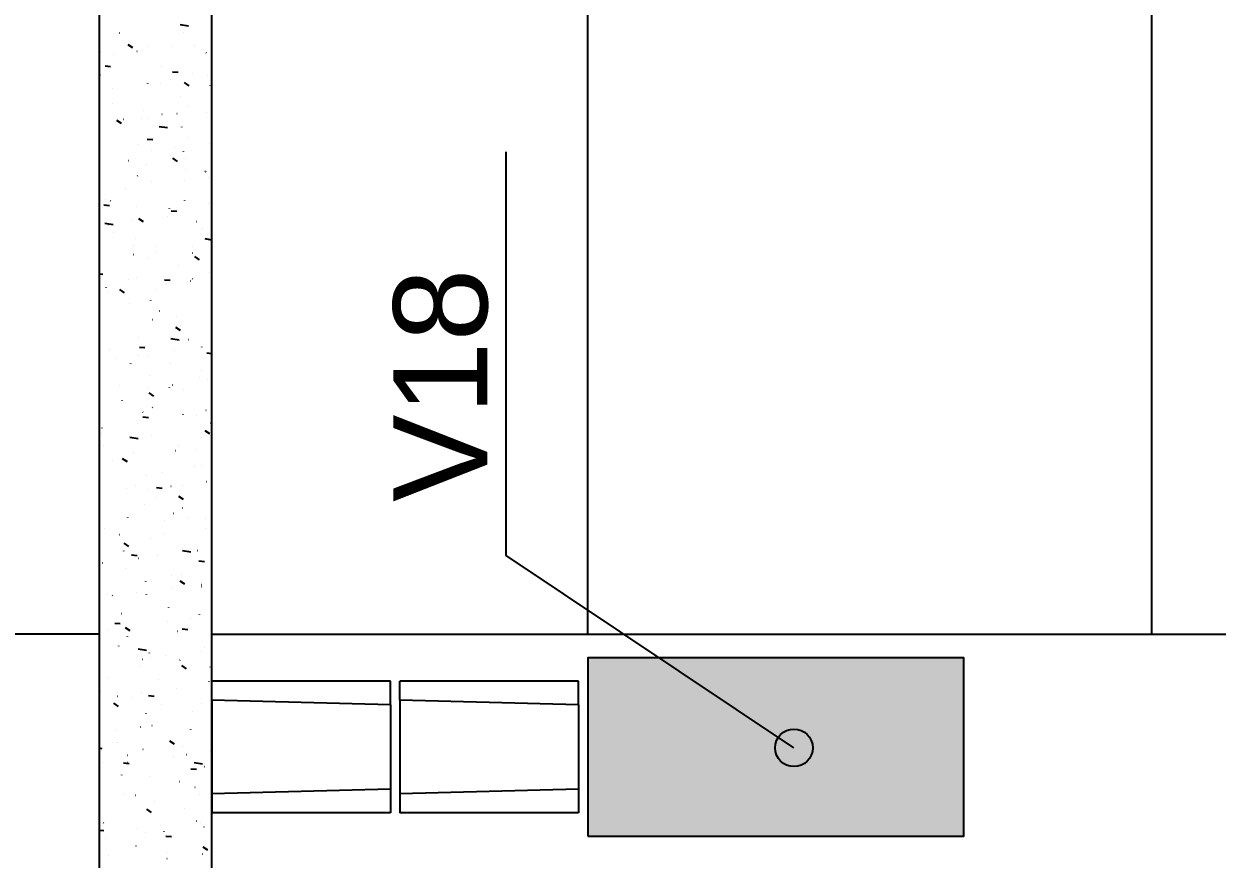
# Model space of a CAD drawing. Extents: x -1789 to 4156, y -3064 to 1391.
# Drawn here: x 2566.4 to 2693.4, y -740.2 to -651.3 of the extents above; entities that cross this region are included whole.
import ezdxf

# ---------------------------------------------------------------- set-up
doc = ezdxf.new("R2010")
doc.units = 0
for name, color, linetype in [('1', 1, 'CONTINUOUS'), ('2', 2, 'CONTINUOUS'), ('3', 3, 'CONTINUOUS'), ('4', 4, 'CONTINUOUS'), ('8', 8, 'CONTINUOUS'), ('9', 254, 'CONTINUOUS')]:
    doc.layers.add(name, color=color, linetype=linetype)
doc.styles.add('TQS_ARIAL', font='arial.ttf')

msp = doc.modelspace()

# ---------------------------------------------------------------- linework, layer by layer
at = {"layer": '1', "linetype": 'Continuous'}
for p, q in [((2586.4368, -723.22845), (2586.4368, -733.2146)), ((2586.4368, -723.22845), (2586.4368, -733.2146)), ((2586.4368, -723.22845), (2586.4368, -733.2146)), ((2586.4368, -723.22845), (2586.4368, -733.2146)), ((2586.4368, -723.22845), (2586.4368, -733.2146)), ((2586.4368, -723.22845), (2586.4368, -733.2146)), ((2586.4368, -723.22845), (2586.4368, -733.2146)), ((2606.4368, -723.22845), (2606.4368, -733.2146)), ((2605.4368, -723.7196), (2605.4368, -732.7196)), ((2605.4368, -723.7196), (2605.4368, -732.7196)), ((2625.4368, -723.7196), (2625.4368, -732.7196)), ((2625.4368, -723.7196), (2625.4368, -732.7196)), ((2625.4368, -723.7196), (2625.4368, -732.7196)), ((2625.4368, -723.7196), (2625.4368, -732.7196)), ((2625.4368, -723.7196), (2625.4368, -732.7196)), ((2625.4368, -723.7196), (2625.4368, -732.7196))]:
    msp.add_line(p, q, dxfattribs=at)
msp.add_lwpolyline([(2648.3666, -728.31305), (2617.7468, -707.84465), (2617.7468, -664.89015)], dxfattribs=at)
msp.add_circle((2648.3666, -728.31305), 2, dxfattribs=at)
for points in [[(2650.3666, -728.31305), (2647.3666, -726.581), (2646.4872, -727.62905)], [(2650.3666, -728.31305), (2648.7139, -726.34345), (2647.3666, -726.581)], [(2650.3666, -728.31305), (2649.89865, -727.0275), (2648.7139, -726.34345)], [(2650.3666, -728.31305), (2646.4872, -727.62905), (2646.4872, -728.9971)], [(2650.3666, -728.31305), (2646.4872, -728.9971), (2647.3666, -730.0451)], [(2650.3666, -728.31305), (2647.3666, -730.0451), (2648.7139, -730.2827)], [(2650.3666, -728.31305), (2648.7139, -730.2827), (2649.89865, -729.59865)], [(2650.3666, -728.31305), (2649.89865, -729.59865), (2650.3666, -728.31305)]]:
    msp.add_solid(points, dxfattribs=at)
at = {"layer": '2', "linetype": 'Continuous'}
for p, q in [((2586.4368, -723.22845), (2586.4368, -721.2196)), ((2586.4368, -723.22845), (2586.4368, -721.2196)), ((2586.4368, -723.22845), (2586.4368, -721.2196)), ((2586.4368, -723.22845), (2586.4368, -721.2196)), ((2586.4368, -723.22845), (2586.4368, -721.2196)), ((2586.4368, -723.22845), (2586.4368, -721.2196)), ((2605.4368, -721.2196), (2586.4368, -721.2196)), ((2586.4368, -723.22845), (2586.4368, -721.2196)), ((2605.4368, -723.7196), (2605.4368, -721.2196)), ((2605.4368, -723.7196), (2605.4368, -721.2196)), ((2625.4368, -721.2196), (2606.4368, -721.2196)), ((2606.4368, -723.22845), (2606.4368, -721.2196)), ((2625.4368, -723.7196), (2625.4368, -721.2196)), ((2625.4368, -723.7196), (2625.4368, -721.2196)), ((2625.4368, -723.7196), (2625.4368, -721.2196)), ((2625.4368, -723.7196), (2625.4368, -721.2196)), ((2625.4368, -723.7196), (2625.4368, -721.2196)), ((2625.4368, -723.7196), (2625.4368, -721.2196)), ((2605.4368, -723.7196), (2586.4368, -723.22845)), ((2625.4368, -723.7196), (2606.4368, -723.22845)), ((2605.4368, -732.72345), (2586.4368, -733.2146)), ((2586.4368, -733.2146), (2586.4368, -735.2196)), ((2586.4368, -733.2146), (2586.4368, -735.2196)), ((2586.4368, -733.2146), (2586.4368, -735.2196)), ((2586.4368, -733.2146), (2586.4368, -735.2196)), ((2586.4368, -733.2146), (2586.4368, -735.2196)), ((2586.4368, -733.2146), (2586.4368, -735.2196)), ((2586.4368, -733.2146), (2586.4368, -735.2196)), ((2605.4368, -732.72345), (2605.4368, -735.21765)), ((2605.4368, -732.72345), (2605.4368, -735.21765)), ((2625.4368, -732.72345), (2606.4368, -733.2146)), ((2606.4368, -733.2146), (2606.4368, -735.2196)), ((2625.4368, -732.72345), (2625.4368, -735.21765)), ((2625.4368, -732.72345), (2625.4368, -735.21765)), ((2625.4368, -732.72345), (2625.4368, -735.21765)), ((2625.4368, -732.72345), (2625.4368, -735.21765)), ((2625.4368, -732.72345), (2625.4368, -735.21765)), ((2625.4368, -732.72345), (2625.4368, -735.21765)), ((2605.4368, -735.21765), (2586.4368, -735.2196)), ((2625.4368, -735.21765), (2606.4368, -735.2196))]:
    msp.add_line(p, q, dxfattribs=at)
at = {"layer": '3', "linetype": 'Continuous'}
for p, q in [((2626.4368, -716.2195), (2626.4368, -405.2195)), ((2686.4368, -716.2195), (2686.4368, -405.2195)), ((2574.4368, -716.2195), (2462.16665, -716.2195)), ((2586.4368, -716.2195), (2786.4368, -716.2195))]:
    msp.add_line(p, q, dxfattribs=at)
at = {"layer": '4', "linetype": 'Continuous'}
for p, q in [((2666.4368, -718.7196), (2626.4368, -718.7196)), ((2626.4368, -718.7196), (2626.4368, -737.7196)), ((2666.4368, -737.7196), (2666.4368, -718.7196)), ((2626.4368, -737.7196), (2666.4368, -737.7196))]:
    msp.add_line(p, q, dxfattribs=at)
at = {"layer": '8', "linetype": 'Continuous'}
msp.add_lwpolyline([(2626.4368, -737.7196), (2666.4368, -737.7196), (2666.4368, -718.7196), (2626.4368, -718.7196), (2626.4368, -737.7196)], dxfattribs=at)
for points in [[(2626.4368, -737.7196), (2666.4368, -737.7196), (2666.4368, -718.7196)], [(2626.4368, -737.7196), (2666.4368, -718.7196), (2626.4368, -718.7196)], [(2626.4368, -737.7196), (2626.4368, -718.7196), (2626.4368, -737.7196)]]:
    msp.add_solid(points, dxfattribs=at)
at = {"layer": '9', "linetype": 'Continuous'}
for p, q in [((2576.63315, -652.25745), (2576.6258, -652.2507)), ((2583.95555, -651.4942), (2583.06615, -651.35625)), ((2583.4565, -652.16495), (2583.44915, -652.1582)), ((2586.39885, -651.681), (2586.4068, -651.67495)), ((2586.4368, -651.5639), (2586.4368, -651.5639)), ((2586.4368, -651.5639), (2586.4368, -651.5639)), ((2586.4368, -651.5639), (2586.4368, -651.5639)), ((2586.4368, -651.87905), (2586.4368, -651.87905)), ((2578.05015, -653.81415), (2577.55275, -653.4786)), ((2579.7334, -653.6439), (2579.72495, -653.6385)), ((2582.2587, -653.67755), (2582.2686, -653.67625)), ((2584.59795, -653.5677), (2584.58955, -653.5623)), ((2574.4368, -654.38855), (2574.4368, -654.38855)), ((2574.4368, -654.7073), (2574.4368, -654.7073)), ((2574.4368, -654.7073), (2574.4368, -654.7073)), ((2574.58945, -654.27145), (2574.5974, -654.26535)), ((2575.968, -654.5057), (2575.9779, -654.5044)), ((2578.4714, -654.17615), (2578.4813, -654.17485)), ((2579.02965, -654.1), (2579.03755, -654.0939)), ((2585.85265, -654.3606), (2585.8453, -654.35385)), ((2586.4368, -654.73915), (2586.4368, -654.73915)), ((2586.4368, -654.73915), (2586.4368, -654.73915)), ((2586.4368, -654.8959), (2586.4368, -654.8959)), ((2586.4368, -654.8959), (2586.4368, -654.8959)), ((2586.4368, -654.8959), (2586.4368, -654.8959)), ((2575.67215, -655.82095), (2575.07445, -655.76865)), ((2581.0834, -655.7597), (2581.09135, -655.75365)), ((2574.56325, -656.7007), (2574.55485, -656.69535)), ((2580.9736, -657.6093), (2580.9652, -657.6039)), ((2582.05215, -657.22305), (2582.0448, -657.2163)), ((2582.84475, -656.44845), (2582.24705, -656.39615)), ((2584.01925, -657.84035), (2583.5218, -657.5048)), ((2584.3304, -656.50385), (2584.3383, -656.49775)), ((2585.9435, -656.7902), (2585.9534, -656.7889)), ((2586.4368, -656.76275), (2586.4368, -656.76275)), ((2574.4368, -657.6242), (2574.4368, -657.6242)), ((2574.4368, -657.6242), (2574.4368, -657.6242)), ((2574.4368, -658.3051), (2574.4368, -658.3051)), ((2574.4368, -658.3051), (2574.4368, -658.3051)), ((2574.4368, -658.3051), (2574.4368, -658.3051)), ((2575.8407, -658.12025), (2575.8506, -658.11895)), ((2579.628, -657.62165), (2579.6379, -657.62035)), ((2586.31185, -657.8348), (2586.3034, -657.82945)), ((2586.4368, -657.91445), (2586.4368, -657.91445)), ((2575.91075, -659.72885), (2575.91865, -659.72275)), ((2583.0821, -658.9525), (2583.07365, -658.94715)), ((2583.9208, -660.05375), (2583.92875, -660.0477)), ((2586.4368, -659.471), (2586.4368, -659.471)), ((2574.4368, -660.8598), (2574.4368, -660.8598)), ((2574.4368, -660.8598), (2574.4368, -660.8598)), ((2574.4368, -660.8598), (2574.4368, -660.8598)), ((2578.9425, -661.30965), (2578.95245, -661.30835)), ((2579.1577, -660.473), (2579.16565, -660.4669)), ((2579.60795, -661.3283), (2579.60055, -661.32155)), ((2581.1417, -660.89165), (2581.1333, -660.8863)), ((2582.72985, -660.81105), (2582.73975, -660.80975)), ((2585.87125, -660.7226), (2585.8639, -660.71585)), ((2586.4368, -661.0897), (2586.4368, -661.0897)), ((2586.4368, -661.0897), (2586.4368, -661.0897)), ((2586.4368, -661.0897), (2586.4368, -661.0897)), ((2586.4368, -661.24085), (2586.4368, -661.24085)), ((2574.4368, -661.90285), (2574.4368, -661.90285)), ((2574.4368, -661.90285), (2574.4368, -661.90285)), ((2576.8192, -661.87655), (2576.3218, -661.541)), ((2576.43915, -661.63925), (2576.44905, -661.63795)), ((2577.0237, -661.44345), (2577.0153, -661.4381)), ((2581.71885, -662.3381), (2580.8295, -662.20015)), ((2583.2502, -662.2349), (2583.24175, -662.2295)), ((2580.17215, -663.61515), (2579.57445, -663.5629)), ((2583.7992, -663.3827), (2583.80715, -663.3766)), ((2586.2917, -663.9399), (2586.30165, -663.9386)), ((2586.4368, -663.0698), (2586.4368, -663.0698)), ((2574.4368, -664.09545), (2574.4368, -664.09545)), ((2574.4368, -664.09545), (2574.4368, -664.09545)), ((2574.4368, -664.09545), (2574.4368, -664.09545)), ((2578.66485, -664.0868), (2578.67275, -664.08075)), ((2580.001, -664.7681), (2580.0109, -664.7668)), ((2582.5044, -664.4385), (2582.5143, -664.4372)), ((2583.42705, -664.82785), (2583.41965, -664.8211)), ((2586.4368, -664.16325), (2586.4368, -664.16325)), ((2586.4368, -664.265), (2586.4368, -664.265)), ((2586.4368, -664.265), (2586.4368, -664.265)), ((2586.4368, -664.265), (2586.4368, -664.265)), ((2574.4368, -665.50065), (2574.4368, -665.50065)), ((2574.4368, -665.50065), (2574.4368, -665.50065)), ((2577.59515, -665.8289), (2577.5878, -665.82215)), ((2579.48415, -666.1862), (2579.47575, -666.18085)), ((2582.7883, -665.9027), (2582.29085, -665.5672)), ((2583.60215, -665.6344), (2583.59375, -665.62905)), ((2574.4368, -667.3311), (2574.4368, -667.3311)), ((2574.4368, -667.3311), (2574.4368, -667.3311)), ((2578.54325, -667.41575), (2578.55115, -667.40965)), ((2583.6776, -666.71165), (2583.68555, -666.70555)), ((2585.71065, -666.97765), (2585.7022, -666.9723)), ((2585.8232, -667.02355), (2585.8158, -667.01675)), ((2586.06625, -667.56735), (2586.0762, -667.56605)), ((2586.4368, -667.44025), (2586.4368, -667.44025)), ((2586.4368, -667.44025), (2586.4368, -667.44025)), ((2586.4368, -667.44025), (2586.4368, -667.44025)), ((2586.4368, -667.5858), (2586.4368, -667.5858)), ((2586.4368, -667.5858), (2586.4368, -667.5858)), ((2586.4368, -667.5858), (2586.4368, -667.5858)), ((2577.24735, -668.7284), (2577.25725, -668.7271)), ((2579.9913, -668.0246), (2579.98395, -668.0178)), ((2583.56285, -667.89695), (2583.5728, -667.89565)), ((2586.4368, -668.3637), (2586.4368, -668.3637)), ((2574.4368, -669.0984), (2574.4368, -669.0984)), ((2575.1663, -669.9482), (2575.1589, -669.94145)), ((2575.67595, -670.11065), (2575.66755, -670.1053)), ((2583.556, -670.0406), (2583.56395, -670.0345)), ((2574.4368, -670.5667), (2574.4368, -670.5667)), ((2574.4368, -670.5667), (2574.4368, -670.5667)), ((2575.54795, -670.61115), (2574.95025, -670.55885)), ((2578.42165, -670.7447), (2578.42955, -670.7386)), ((2581.9446, -670.92895), (2581.9362, -670.9236)), ((2582.72055, -671.23865), (2582.12285, -671.18635)), ((2586.0626, -670.37715), (2586.0542, -670.3718)), ((2586.4368, -670.61555), (2586.4368, -670.61555)), ((2586.4368, -671.5638), (2586.4368, -671.5638)), ((2574.4368, -672.6962), (2574.4368, -672.6962)), ((2574.4368, -672.6962), (2574.4368, -672.6962)), ((2575.9347, -672.63175), (2575.04535, -672.49385)), ((2575.42075, -672.56665), (2575.43065, -672.56535)), ((2577.9241, -672.2371), (2577.93405, -672.2358)), ((2579.15295, -672.34335), (2578.6555, -672.0078)), ((2581.71145, -671.7385), (2581.72135, -671.73715)), ((2584.8212, -672.3054), (2584.8291, -672.29935)), ((2574.4368, -673.80235), (2574.4368, -673.80235)), ((2574.4368, -673.80235), (2574.4368, -673.80235)), ((2576.02795, -673.5102), (2576.0195, -673.5048)), ((2578.30005, -674.07365), (2578.30795, -674.06755)), ((2585.4103, -672.99015), (2585.40295, -672.9834)), ((2586.4368, -673.7908), (2586.4368, -673.7908)), ((2586.4368, -673.7908), (2586.4368, -673.7908)), ((2586.4368, -673.9308), (2586.4368, -673.9308)), ((2586.4368, -673.9308), (2586.4368, -673.9308)), ((2578.1364, -674.85345), (2578.12795, -674.84805)), ((2580.58525, -674.9138), (2580.5779, -674.90705)), ((2584.3711, -674.9861), (2584.381, -674.9848)), ((2586.4368, -674.26055), (2585.71775, -674.149)), ((2574.4368, -676.294), (2574.4368, -676.294)), ((2574.4368, -676.294), (2574.4368, -676.294)), ((2578.0804, -675.8143), (2578.0903, -675.813)), ((2579.6485, -676.27455), (2579.65645, -676.26845)), ((2580.5838, -675.4847), (2580.5937, -675.4834)), ((2584.40505, -675.6717), (2584.39665, -675.66635)), ((2585.122, -676.3695), (2584.6246, -676.034)), ((2574.4368, -677.038), (2574.4368, -677.038)), ((2574.4368, -677.038), (2574.4368, -677.038)), ((2574.82695, -677.9486), (2574.4368, -677.91445)), ((2582.8955, -677.0187), (2582.90345, -677.0126)), ((2586.1425, -677.7628), (2586.1504, -677.7567)), ((2586.4368, -676.9661), (2586.4368, -676.9661)), ((2586.4368, -676.9661), (2586.4368, -676.9661)), ((2586.4368, -677.25635), (2586.4368, -677.25635)), ((2577.5657, -678.4918), (2577.5583, -678.48505)), ((2578.4381, -678.2209), (2578.4297, -678.21555)), ((2581.99955, -678.5761), (2581.4018, -678.5238)), ((2581.64225, -678.94315), (2581.65215, -678.94185)), ((2584.14565, -678.61355), (2584.15555, -678.61225)), ((2584.40435, -678.41335), (2584.397, -678.4066)), ((2586.4368, -678.9643), (2586.4368, -678.9643)), ((2574.4368, -679.89175), (2574.4368, -679.89175)), ((2574.4368, -680.2736), (2574.4368, -680.2736)), ((2574.4368, -680.2736), (2574.4368, -680.2736)), ((2574.4368, -680.2736), (2574.4368, -680.2736)), ((2575.20835, -679.3386), (2575.19995, -679.33325)), ((2575.32675, -679.7746), (2575.33665, -679.7733)), ((2577.13335, -679.8738), (2576.63595, -679.53825)), ((2580.5466, -679.56415), (2580.53815, -679.5588)), ((2586.4368, -680.1414), (2586.4368, -680.1414)), ((2586.4368, -680.1414), (2586.4368, -680.1414)), ((2586.4368, -680.1414), (2586.4368, -680.1414)), ((2586.4368, -680.27575), (2586.4368, -680.27575)), ((2577.63955, -681.0517), (2577.64745, -681.04565)), ((2579.96185, -680.6875), (2579.95445, -680.68075)), ((2580.13485, -682.7394), (2580.1448, -682.73805)), ((2580.8865, -681.79585), (2580.89445, -681.78975)), ((2582.63825, -682.4098), (2582.64815, -682.4085)), ((2586.4256, -681.9112), (2586.4355, -681.9099)), ((2574.4368, -683.48955), (2574.4368, -683.48955)), ((2574.4368, -683.48955), (2574.4368, -683.48955)), ((2574.4368, -683.50925), (2574.4368, -683.50925)), ((2574.4368, -683.50925), (2574.4368, -683.50925)), ((2583.10245, -683.89995), (2582.605, -683.56445)), ((2583.0696, -683.35635), (2583.07755, -683.35025)), ((2586.4368, -683.31665), (2586.4368, -683.31665)), ((2586.4368, -683.31665), (2586.4368, -683.31665)), ((2586.4368, -683.31665), (2586.4368, -683.31665)), ((2578.59925, -684.6741), (2578.5908, -684.66875)), ((2582.96045, -684.91215), (2582.07105, -684.7742)), ((2583.93745, -684.89965), (2583.92905, -684.8943)), ((2586.4368, -685.4513), (2586.4368, -685.4513)), ((2574.4368, -686.7449), (2574.4368, -686.7449)), ((2575.57105, -685.87455), (2575.579, -685.86845)), ((2578.66315, -686.5309), (2578.6731, -686.5296)), ((2579.32695, -685.7428), (2578.7292, -685.6905)), ((2579.60735, -686.70765), (2579.6, -686.7009)), ((2582.4505, -686.0323), (2582.4604, -686.031)), ((2585.3808, -685.6531), (2585.37345, -685.6463)), ((2586.4368, -686.36485), (2585.9018, -686.31805)), ((2586.4368, -686.14905), (2586.4368, -686.14905)), ((2586.4368, -686.49195), (2586.4368, -686.49195)), ((2586.4368, -686.49195), (2586.4368, -686.49195)), ((2586.4368, -686.6207), (2586.4368, -686.6207)), ((2586.4368, -686.6207), (2586.4368, -686.6207)), ((2574.4368, -687.0873), (2574.4368, -687.0873)), ((2574.4368, -687.0873), (2574.4368, -687.0873)), ((2576.15975, -686.8605), (2576.1697, -686.8592)), ((2577.81365, -687.3894), (2577.82155, -687.3833)), ((2582.065, -687.36285), (2582.07295, -687.35675)), ((2574.50125, -688.41395), (2574.4928, -688.4086)), ((2579.83945, -688.6395), (2579.83105, -688.63415)), ((2585.1777, -688.86505), (2585.16925, -688.8597)), ((2585.312, -688.10695), (2585.3199, -688.1009)), ((2586.01235, -689.16115), (2586.02225, -689.15985)), ((2574.4368, -689.9805), (2574.4368, -689.9805)), ((2574.4368, -689.9805), (2574.4368, -689.9805)), ((2576.6097, -689.7572), (2576.6013, -689.75185)), ((2579.72165, -689.98935), (2579.73155, -689.98805)), ((2580.2557, -690.8725), (2579.7583, -690.537)), ((2581.94795, -689.98275), (2581.9395, -689.9774)), ((2582.22505, -689.65975), (2582.23495, -689.65845)), ((2583.42645, -690.2072), (2583.4191, -690.20045)), ((2586.4368, -689.6672), (2586.4368, -689.6672)), ((2574.4368, -690.6851), (2574.4368, -690.6851)), ((2574.4368, -690.6851), (2574.4368, -690.6851)), ((2576.89235, -691.33195), (2576.9003, -691.32585)), ((2579.1184, -692.60455), (2579.111, -692.5978)), ((2579.7105, -693.1769), (2579.11275, -693.1246)), ((2580.1393, -692.0761), (2580.14725, -692.07)), ((2583.3863, -692.82025), (2583.39425, -692.81415)), ((2584.849, -692.9121), (2584.8589, -692.9108)), ((2585.8226, -692.40285), (2585.81525, -692.3961)), ((2586.4368, -692.8425), (2586.4368, -692.8425)), ((2586.4368, -692.8425), (2586.4368, -692.8425)), ((2586.4368, -692.8425), (2586.4368, -692.8425)), ((2586.4368, -692.9657), (2586.4368, -692.9657)), ((2586.4368, -692.9657), (2586.4368, -692.9657)), ((2586.4368, -692.9657), (2586.4368, -692.9657)), ((2574.4368, -693.21615), (2574.4368, -693.21615)), ((2574.4368, -693.21615), (2574.4368, -693.21615)), ((2574.4368, -693.21615), (2574.4368, -693.21615)), ((2574.4368, -694.2829), (2574.4368, -694.2829)), ((2574.4368, -694.2829), (2574.4368, -694.2829)), ((2574.4368, -694.2829), (2574.4368, -694.2829)), ((2574.74615, -694.24215), (2574.7561, -694.24085)), ((2578.5335, -693.74355), (2578.5434, -693.74225)), ((2586.4368, -693.7654), (2586.28535, -693.75215)), ((2574.6624, -694.86715), (2574.65395, -694.8618)), ((2578.5863, -695.4245), (2577.6969, -695.2866)), ((2580.0006, -695.0927), (2579.99215, -695.08735)), ((2585.33885, -695.31825), (2585.3304, -695.3129)), ((2586.22475, -694.8987), (2585.72735, -694.5632)), ((2586.4368, -695.04175), (2586.4368, -695.04175)), ((2574.4368, -696.4518), (2574.4368, -696.4518)), ((2574.4368, -696.4518), (2574.4368, -696.4518)), ((2574.88335, -696.10915), (2574.8913, -696.10305)), ((2578.13035, -696.8533), (2578.13825, -696.8472)), ((2582.2183, -696.8562), (2582.2282, -696.8549)), ((2582.5832, -696.6721), (2582.59115, -696.666)), ((2582.9375, -696.1041), (2582.9301, -696.09735)), ((2584.7217, -696.52665), (2584.7316, -696.5253)), ((2586.4368, -696.01775), (2586.4368, -696.01775)), ((2586.4368, -696.01775), (2586.4368, -696.01775)), ((2586.4368, -696.64205), (2586.4368, -696.64205)), ((2574.4368, -697.88065), (2574.4368, -697.88065)), ((2575.9028, -697.68765), (2575.9127, -697.68635)), ((2577.4475, -697.87105), (2576.9501, -697.53555)), ((2579.51945, -699.31705), (2579.5121, -699.3103)), ((2581.24085, -699.0581), (2581.2324, -699.0527)), ((2584.6243, -698.34155), (2584.63225, -698.33545)), ((2585.33365, -698.2998), (2585.32625, -698.293)), ((2586.4368, -699.19305), (2586.4368, -699.19305)), ((2586.4368, -699.19305), (2586.4368, -699.19305)), ((2586.4368, -699.31065), (2586.4368, -699.31065)), ((2586.4368, -699.31065), (2586.4368, -699.31065)), ((2586.4368, -699.31065), (2586.4368, -699.31065)), ((2574.4368, -699.6874), (2574.4368, -699.6874)), ((2574.4368, -699.6874), (2574.4368, -699.6874)), ((2577.32725, -700.70515), (2577.3352, -700.69905)), ((2578.2955, -700.35695), (2578.28705, -700.3516)), ((2581.15435, -700.70375), (2580.5566, -700.65145)), ((2582.091, -700.47075), (2582.1009, -700.46945)), ((2583.3493, -700.40135), (2583.3409, -700.39595)), ((2585.8783, -699.97215), (2585.88825, -699.97085)), ((2574.4368, -701.47845), (2574.4368, -701.47845)), ((2574.4368, -701.47845), (2574.4368, -701.47845)), ((2579.5876, -700.8003), (2579.5975, -700.799)), ((2580.40395, -701.7002), (2580.3955, -701.69485)), ((2583.41655, -701.89725), (2582.91915, -701.5617)), ((2586.4368, -701.1659), (2586.4368, -701.1659)), ((2574.4368, -702.92305), (2574.4368, -702.92305)), ((2574.4368, -702.92305), (2574.4368, -702.92305)), ((2579.30885, -702.42025), (2579.31675, -702.41415)), ((2583.33855, -702.8166), (2583.3312, -702.80985)), ((2586.4368, -702.3683), (2586.4368, -702.3683)), ((2586.4368, -702.3683), (2586.4368, -702.3683)), ((2586.4368, -702.3683), (2586.4368, -702.3683)), ((2577.5067, -703.81765), (2577.49935, -703.8109)), ((2581.3629, -704.1644), (2581.3728, -704.16305)), ((2582.34, -703.32995), (2582.34795, -703.3239)), ((2583.8663, -703.8348), (2583.8762, -703.8335)), ((2585.8028, -703.90855), (2585.8107, -703.90245)), ((2586.4368, -703.9344), (2586.4368, -703.9344)), ((2574.4368, -705.0762), (2574.4368, -705.0762)), ((2575.0474, -704.99585), (2575.0573, -704.99455)), ((2576.6379, -705.65155), (2576.6295, -705.64615)), ((2581.40195, -705.5113), (2581.39355, -705.5059)), ((2585.7347, -705.01225), (2585.72735, -705.0055)), ((2586.4368, -705.5436), (2586.4368, -705.5436)), ((2586.4368, -705.5436), (2586.4368, -705.5436)), ((2586.4368, -705.5436), (2586.4368, -705.5436)), ((2586.4368, -705.6556), (2586.4368, -705.6556)), ((2586.4368, -705.6556), (2586.4368, -705.6556)), ((2586.4368, -705.6556), (2586.4368, -705.6556)), ((2574.4368, -706.1587), (2574.4368, -706.1587)), ((2577.60455, -706.86965), (2577.10715, -706.53415)), ((2579.90285, -706.0133), (2579.8955, -706.00655)), ((2577.08405, -707.363), (2577.092, -707.35695)), ((2578.48175, -707.87045), (2577.884, -707.81815)), ((2578.60925, -708.1247), (2578.61915, -708.1234)), ((2580.6301, -707.87765), (2580.63805, -707.87155)), ((2584.202, -707.4862), (2583.31265, -707.3483)), ((2584.92475, -707.29325), (2584.9347, -707.2919)), ((2586.4368, -707.8328), (2586.4368, -707.8328)), ((2574.4368, -708.674), (2574.4368, -708.674)), ((2574.4368, -708.674), (2574.4368, -708.674)), ((2574.4368, -708.674), (2574.4368, -708.674)), ((2574.4368, -709.3943), (2574.4368, -709.3943)), ((2574.4368, -709.3943), (2574.4368, -709.3943)), ((2574.82195, -708.6233), (2574.83185, -708.622)), ((2577.30395, -709.25115), (2577.29555, -709.24575)), ((2585.65435, -708.498), (2585.0566, -708.4457)), ((2586.4368, -708.56645), (2586.4368, -708.56645)), ((2586.4368, -708.71885), (2586.4368, -708.71885)), ((2586.4368, -708.71885), (2586.4368, -708.71885)), ((2579.41245, -710.5944), (2579.404, -710.589)), ((2582.0968, -709.98785), (2582.10475, -709.98175)), ((2583.57365, -710.89585), (2583.0762, -710.56035)), ((2583.21635, -709.84245), (2583.20795, -709.8371)), ((2575.37415, -711.9107), (2575.3821, -711.9046)), ((2575.8804, -712.0817), (2575.8903, -712.0804)), ((2578.3838, -711.75215), (2578.3937, -711.75085)), ((2579.49, -711.97995), (2579.4826, -711.9732)), ((2582.17115, -711.25355), (2582.18105, -711.25225)), ((2585.32185, -710.9789), (2585.31445, -710.97215)), ((2585.32485, -711.1857), (2585.3164, -711.18035)), ((2586.4368, -711.89415), (2586.4368, -711.89415)), ((2586.4368, -711.89415), (2586.4368, -711.89415)), ((2586.4368, -711.89415), (2586.4368, -711.89415)), ((2586.4368, -712.0006), (2586.4368, -712.0006)), ((2586.4368, -712.0006), (2586.4368, -712.0006)), ((2574.4368, -712.27175), (2574.4368, -712.27175)), ((2574.4368, -712.27175), (2574.4368, -712.27175)), ((2574.4368, -712.62995), (2574.4368, -712.62995)), ((2574.4368, -712.62995), (2574.4368, -712.62995)), ((2581.8681, -713.39895), (2581.87605, -713.3929)), ((2586.4368, -712.8271), (2586.4368, -712.8271)), ((2576.84085, -714.0209), (2576.8488, -714.0148)), ((2584.17445, -714.58755), (2584.18435, -714.58625)), ((2585.1151, -714.1431), (2585.12305, -714.137)), ((2574.4368, -715.86555), (2574.4368, -715.86555)), ((2574.4368, -715.86555), (2574.4368, -715.86555)), ((2574.4368, -715.86955), (2574.4368, -715.86955)), ((2575.35555, -715.7486), (2575.36545, -715.7473)), ((2576.7004, -715.11515), (2576.1027, -715.06285)), ((2577.76165, -715.8683), (2577.2642, -715.5328)), ((2577.4651, -715.70435), (2577.45665, -715.69895)), ((2581.67105, -714.91715), (2581.68095, -714.91585)), ((2582.8033, -715.9299), (2582.7949, -715.9245)), ((2583.873, -715.74265), (2583.2753, -715.69035)), ((2583.3091, -715.4795), (2583.3017, -715.47275)), ((2586.4368, -715.0694), (2586.4368, -715.0694)), ((2586.4368, -715.0694), (2586.4368, -715.0694)), ((2586.4368, -715.0694), (2586.4368, -715.0694)), ((2586.4368, -715.96695), (2586.4368, -715.96695)), ((2577.4772, -716.48055), (2577.46985, -716.4738)), ((2576.55265, -717.47765), (2576.5606, -717.4716)), ((2579.4866, -717.94565), (2578.5972, -717.80775)), ((2579.79965, -718.2218), (2579.80755, -718.2157)), ((2581.54375, -718.5317), (2581.55365, -718.5304)), ((2585.33105, -718.0331), (2585.341, -718.03175)), ((2585.70525, -717.6752), (2585.69785, -717.6684)), ((2586.4368, -718.2447), (2586.4368, -718.2447)), ((2586.4368, -718.2447), (2586.4368, -718.2447)), ((2586.4368, -718.34555), (2586.4368, -718.34555)), ((2586.4368, -718.34555), (2586.4368, -718.34555)), ((2586.4368, -718.34555), (2586.4368, -718.34555)), ((2574.4368, -719.1012), (2574.4368, -719.1012)), ((2574.4368, -719.46735), (2574.4368, -719.46735)), ((2574.4368, -719.46735), (2574.4368, -719.46735)), ((2578.70535, -719.6697), (2578.6969, -719.66435)), ((2579.04035, -718.86125), (2579.05025, -718.85995)), ((2579.87335, -718.67625), (2579.866, -718.66945)), ((2583.0466, -718.96595), (2583.05455, -718.95985)), ((2583.7307, -719.8945), (2583.2333, -719.559)), ((2586.2936, -719.7101), (2586.3015, -719.704)), ((2586.4368, -719.0236), (2586.4368, -719.0236)), ((2575.4756, -720.7874), (2575.46715, -720.78205)), ((2580.8138, -721.01295), (2580.80535, -721.0076)), ((2584.04355, -719.89525), (2584.0351, -719.8899)), ((2574.4368, -722.33685), (2574.4368, -722.33685)), ((2574.4368, -722.33685), (2574.4368, -722.33685)), ((2574.4368, -722.33685), (2574.4368, -722.33685)), ((2574.62695, -722.19095), (2574.6349, -722.18485)), ((2582.70035, -721.9772), (2582.7103, -721.9759)), ((2586.15205, -721.2385), (2586.1436, -721.23315)), ((2586.4368, -721.41995), (2586.4368, -721.41995)), ((2586.4368, -721.41995), (2586.4368, -721.41995)), ((2586.4368, -721.41995), (2586.4368, -721.41995)), ((2586.4368, -721.7198), (2586.4368, -721.7198)), ((2574.4368, -723.0651), (2574.4368, -723.0651)), ((2574.4368, -723.0651), (2574.4368, -723.0651)), ((2576.49215, -723.9047), (2575.99475, -723.5692)), ((2576.40965, -722.8054), (2576.41955, -722.8041)), ((2577.87395, -722.93505), (2577.8819, -722.929)), ((2578.91305, -722.4758), (2578.92295, -722.4745)), ((2580.30915, -722.8314), (2579.7114, -722.7791)), ((2586.4368, -723.3675), (2586.4368, -723.3675)), ((2579.4605, -724.64285), (2579.45315, -724.6361)), ((2581.1209, -723.6792), (2581.12885, -723.6731)), ((2584.3679, -724.42335), (2584.37585, -724.41725)), ((2585.29235, -723.6418), (2585.285, -723.63505)), ((2586.4368, -724.59525), (2586.4368, -724.59525)), ((2586.4368, -724.59525), (2586.4368, -724.59525)), ((2586.4368, -724.59525), (2586.4368, -724.59525)), ((2586.4368, -724.6905), (2586.4368, -724.6905)), ((2586.4368, -724.6905), (2586.4368, -724.6905)), ((2574.4368, -725.57245), (2574.4368, -725.57245)), ((2574.4368, -725.57245), (2574.4368, -725.57245)), ((2574.4368, -725.57245), (2574.4368, -725.57245)), ((2578.86645, -726.12295), (2578.858, -726.11755)), ((2580.0697, -725.9213), (2580.0796, -725.92)), ((2586.3852, -725.08985), (2586.3951, -725.08855)), ((2574.4368, -726.6629), (2574.4368, -726.6629)), ((2574.4368, -726.6629), (2574.4368, -726.6629)), ((2574.4368, -726.6629), (2574.4368, -726.6629)), ((2576.28235, -726.4199), (2576.29225, -726.4186)), ((2584.2047, -726.34845), (2584.19625, -726.3431)), ((2574.77115, -728.4051), (2574.4368, -728.35325)), ((2575.86495, -727.71225), (2575.8729, -727.70615)), ((2576.445, -727.75555), (2576.4366, -727.7502)), ((2579.11195, -728.4564), (2579.11985, -728.4503)), ((2582.46125, -727.9309), (2581.9638, -727.5954)), ((2583.2796, -728.1424), (2583.2722, -728.13565)), ((2586.2579, -728.7044), (2586.2678, -728.7031)), ((2586.4368, -727.7705), (2586.4368, -727.7705)), ((2586.4368, -727.7705), (2586.4368, -727.7705)), ((2574.4368, -728.8081), (2574.4368, -728.8081)), ((2574.4368, -728.8081), (2574.4368, -728.8081)), ((2574.76845, -729.86275), (2574.76005, -729.8574)), ((2577.63655, -729.9981), (2577.0388, -729.9458)), ((2577.439, -729.86545), (2577.4489, -729.8641)), ((2577.44775, -729.14345), (2577.44035, -729.1367)), ((2582.3589, -729.20055), (2582.36685, -729.19445)), ((2583.7545, -729.034), (2583.7644, -729.03265)), ((2585.44355, -730.0603), (2584.5542, -729.92235)), ((2585.6059, -729.94465), (2585.61385, -729.9386)), ((2574.4368, -730.26065), (2574.4368, -730.26065)), ((2576.87695, -731.206), (2576.8685, -731.20065)), ((2584.80915, -730.6256), (2584.2114, -730.57335)), ((2585.4449, -730.31385), (2585.4365, -730.3085)), ((2585.67575, -730.3381), (2585.66835, -730.33135)), ((2586.4368, -730.21435), (2586.4368, -730.21435)), ((2586.4368, -730.61245), (2586.4368, -730.61245)), ((2586.4368, -730.76805), (2586.4368, -730.76805)), ((2586.4368, -730.9458), (2586.4368, -730.9458)), ((2586.4368, -731.0355), (2586.4368, -731.0355)), ((2586.4368, -731.0355), (2586.4368, -731.0355)), ((2586.4368, -731.0355), (2586.4368, -731.0355)), ((2574.4368, -732.04375), (2574.4368, -732.04375)), ((2574.4368, -732.04375), (2574.4368, -732.04375)), ((2579.8439, -731.33915), (2579.8365, -731.3324)), ((2583.02345, -731.9465), (2583.01505, -731.94115)), ((2577.04345, -733.27925), (2577.0514, -733.27315)), ((2578.3299, -733.3459), (2578.3398, -733.3446)), ((2584.6454, -732.51445), (2584.6553, -732.51315)), ((2585.13195, -733.28975), (2585.1235, -733.2844)), ((2574.4368, -733.85845), (2574.4368, -733.85845)), ((2574.4368, -733.85845), (2574.4368, -733.85845)), ((2574.4368, -733.85845), (2574.4368, -733.85845)), ((2574.5426, -733.84455), (2574.5525, -733.8432)), ((2580.02805, -735.1824), (2579.53065, -734.8469)), ((2580.29045, -734.02335), (2580.29835, -734.0173)), ((2583.5374, -734.7675), (2583.54535, -734.7614)), ((2586.4368, -734.12105), (2586.4368, -734.12105)), ((2586.4368, -734.12105), (2586.4368, -734.12105)), ((2586.4368, -734.12105), (2586.4368, -734.12105)), ((2574.4368, -735.27935), (2574.4368, -735.27935)), ((2574.9296, -736.31595), (2574.92115, -736.3106)), ((2584.7838, -736.094), (2584.79375, -736.0927)), ((2585.26285, -736.30475), (2585.2555, -736.29795)), ((2574.96395, -737.1648), (2574.4368, -737.1187)), ((2574.4368, -737.45625), (2574.4368, -737.45625)), ((2574.4368, -737.45625), (2574.4368, -737.45625)), ((2578.4931, -736.9222), (2578.503, -736.9209)), ((2579.431, -737.3058), (2579.42365, -737.299)), ((2580.9965, -736.59265), (2581.0064, -736.59135)), ((2581.3659, -737.2411), (2581.3575, -737.2357)), ((2585.60605, -736.76705), (2585.5976, -736.7617)), ((2586.4368, -737.29635), (2586.4368, -737.29635)), ((2586.4368, -737.29635), (2586.4368, -737.29635)), ((2586.4368, -737.38045), (2586.4368, -737.38045)), ((2586.4368, -737.38045), (2586.4368, -737.38045)), ((2574.4368, -738.515), (2574.4368, -738.515)), ((2574.4368, -738.515), (2574.4368, -738.515)), ((2574.4368, -738.515), (2574.4368, -738.515)), ((2575.11775, -737.9925), (2575.1257, -737.9864)), ((2578.36475, -738.73665), (2578.3727, -738.73055)), ((2582.13655, -737.79235), (2581.5388, -737.74005)), ((2586.4368, -738.16855), (2586.4368, -738.16855)), ((2575.44925, -739.8223), (2575.4408, -739.8169)), ((2581.61175, -739.48075), (2581.61965, -739.4747)), ((2581.6663, -740.10225), (2581.67625, -740.1009)), ((2585.45365, -739.6036), (2585.46355, -739.6023)), ((2585.99715, -739.2086), (2585.4997, -738.87305)), ((2586.4368, -739.50515), (2586.4368, -739.50515))]:
    msp.add_line(p, q, dxfattribs=at)
msp.add_lwpolyline([(2574.4368, -2082.7197), (2586.4368, -2082.7197), (2586.4368, 913.2804), (2574.4368, 913.2804), (2574.4368, -2082.7197)], dxfattribs=at)

# ---------------------------------------------------------------- texts
at = {"layer": '2', "linetype": 'Continuous', "style": 'TQS_ARIAL'}
msp.add_text('V18', height=10, rotation=90, dxfattribs=at).set_placement((2615.74385, -702.151))

doc.saveas('drawing.dxf')
